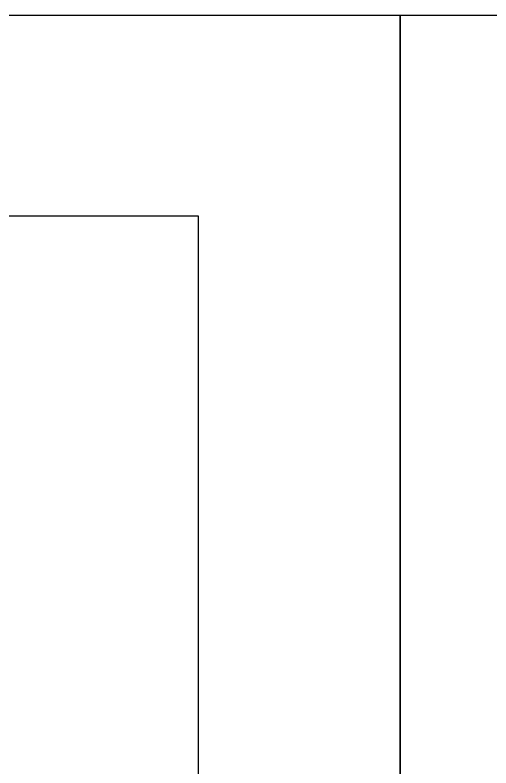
# Model space of a CAD drawing. Header units: inches. Extents: x -172 to 397, y -177 to 127.
# Drawn here: x 102.67 to 109.76, y -73.03 to -61.81 of the extents above; entities that cross this region are included whole.
import ezdxf

# ---------------------------------------------------------------- set-up
doc = ezdxf.new("R2010")
doc.units = ezdxf.units.IN
doc.header["$MEASUREMENT"] = 0

# ---------------------------------------------------------------- blocks, each defined once
blk = doc.blocks.new('TITLE BLOCK NEW 29102024')
at = {"color": 1}
for p, q in [((-520.821, -64.812), (-641.263, -64.812)), ((-520.821, -147.912), (-520.821, -64.812))]:
    blk.add_line(p, q, dxfattribs=at)
blk.add_lwpolyline([(-534.321, -64.812), (-534.321, -147.912), (-520.821, -147.912), (-520.821, -64.812)], close=True, dxfattribs=at)
at = {"layer": 'DEFPOINTS', "color": 4}
blk.add_lwpolyline([(-643.97, -61.812), (-517.821, -61.812), (-517.821, -150.912), (-643.97, -150.912)], close=True, dxfattribs=at)

msp = doc.modelspace()

# ---------------------------------------------------------------- block references
at = {"color": 1}
for p in [(626.228, 0), (752.377, 0)]:
    msp.add_blockref('TITLE BLOCK NEW 29102024', p, dxfattribs=at)

doc.saveas('drawing.dxf')
